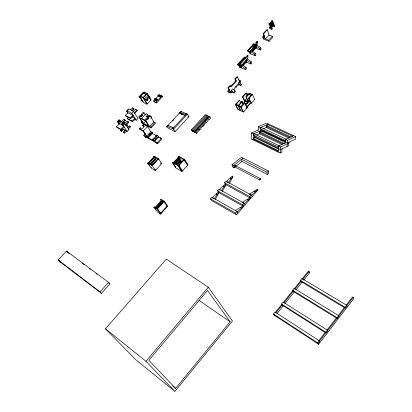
<?xml version="1.0" encoding="UTF-8"?>
<svg xmlns="http://www.w3.org/2000/svg" width="412" height="412" viewBox="0 0 412 412"><rect width="100%" height="100%" fill="white"/><g stroke="black" fill="none" stroke-linecap="round" stroke-linejoin="round"><path stroke-width="0.62" d="M161.35 163.574L160.819 163.847M155.381 170.177L155.381 170.522L151.817 168.477L147.754 163.482L154.273 156.426L155.01 157.049L154.639 156.993M152.172 165.408L155.381 170.522L161.72 163.605L158.563 158.769L154.083 156.261L153.63 156.756L155.849 159.413L151.24 164.414M152.172 165.279L157.951 158.934M258.664 129.883L251.459 132.994L251.15 138.962L280.175 153.053L281.798 152.291L282.055 148.794M253.107 139.91L253.426 133.936L261.738 130.331L285.686 141.62M278.157 151.297L253.148 139.174L253.962 138.818L254.05 137.227L254.863 136.872L278.759 148.377M254.863 136.872L254.925 135.764M258.149 130.238L258.35 126.659L266.564 123.142L295.749 136.619L295.538 139.189L287.365 142.954L285.284 141.97M256.63 135.023L259.467 133.782L259.612 131.253M268.531 124.053L260.322 127.586L260.024 132.819L260.827 132.468L260.92 130.877L261.728 130.532L285.099 141.553M282.879 143.876L259.524 132.782L260.59 132.319L260.678 130.789L285.197 142.372M261.728 130.532L261.79 129.425M263.474 128.698L266.276 127.483L266.435 124.96M289.739 137.371L266.337 126.489L267.388 126.036L267.486 124.506L292.618 136.135M239.985 67.393L245.681 69.762L246.561 68.799L245.923 67.408L241.7 64.483L240.814 65.446L240.752 66.378L241.473 66.909L241.417 67.347L240.181 66.42M278.105 152.049L278.533 145.966L285.763 142.64M280.175 153.053L280.613 146.96L288.905 143.134M285.202 143.072L285.48 139.39L293.668 135.656M287.097 146.451L287.561 140.368L295.749 136.619M245.949 61.949L250.97 63.999L251.85 63.041L251.222 61.64L247.004 58.736L246.124 59.694L246.046 60.631L246.767 61.161L246.706 61.604M288.972 142.212L288.704 145.704L280.423 149.551L278.347 148.552M246.927 59.678L247.004 58.736M250.331 51.371L250.249 52.329L250.965 52.854L250.898 53.303L249.26 52.082L249.451 53.39L255.157 55.656L256.032 54.708L255.414 53.303L251.207 50.424L250.331 51.371L254.539 54.25L255.157 55.656M251.706 50.764L255.512 46.644L255.569 45.701L256.439 44.764L260.642 47.622L261.249 49.033L260.384 49.976L255.347 48.013M256.341 45.727L256.439 44.764M237.698 64.246L237.806 65.194L244.913 57.386L244.393 57L237.698 64.246L238.218 64.638M245.542 58.411L244.749 57.814L237.945 64.978L241.288 67.486L241.344 67.053L240.546 66.456L246.118 60.41M247.591 58.973L248.034 55.733L247.391 55.254L239.619 63.669L239.238 66.862L239.877 67.341L240.732 66.414M239.877 67.341L240.263 64.154L248.034 55.733M244.913 57.386L244.728 57.958L244.409 57.721M255.543 46.448L250.043 52.401L250.836 52.994L250.774 53.436L247.483 50.661L253.833 43.806L254.153 44.038L247.797 50.897L247.483 50.661M247.797 50.897L254.173 43.888L255.754 45.062L254.034 47.092M253.215 47.807L249.378 52.123L252.762 48.462L253.21 45.196L254.003 44.336M250.043 52.401L250.862 51.68M247.442 50.964L253.833 43.806M254.153 48.116L254.642 44.81L253.854 45.665L253.365 48.971L252.731 48.498M256.99 45.042L257.505 41.715L256.867 41.246L256.079 42.096L255.574 45.423L256.207 45.892M256.295 45.335L256.717 42.57L257.505 41.715M256.12 47.643L256.192 47.189L255.476 46.669M231.384 178.782L232.713 176.403L232.198 176.125L230.354 178.231L231.384 178.782L230.195 177.948L226.173 181.61L228.233 182.727L231.225 178.499L230.849 178.417M229.257 183.443L232.95 176.825L232.713 176.403M215.229 199.501L219.035 192.723L217.531 190.761L218.937 189.16L244.167 203.183L245.114 204.872M224.432 186.729L225.776 184.324L225.261 184.04L223.407 186.162L224.432 186.729L223.242 185.884L219.184 189.582L220.209 190.148M222.284 191.42L226.018 184.746L225.776 184.324M216.233 193.877L217.258 194.454L214.183 198.775L212.139 197.616L216.233 193.877L217.423 194.732L218.787 192.306M123.672 129.286L121.581 131.49L120.495 130.542L121.04 129.584M121.581 131.49L121.2 130.928L122.565 128.544M124.522 133.112L123.43 132.159L124.8 129.765L125.516 130.156L124.146 132.551L124.522 133.112L126.618 130.903M221.234 190.72L224.267 186.445L223.891 186.358M273.939 314.809L275.046 315.989L273.455 314.032L275.02 312.08L319.264 340.77L319.697 341.538L318.11 343.603L317.431 343.16L318.543 344.365L353.774 298.607L353.213 297.376L352.528 296.975L346.147 305.251M325.392 332.165L318.8 340.714L319.48 341.157L326.072 332.597L325.392 332.165L325.604 332.556M326.968 330.125L336.609 317.616L337.294 318.038L327.648 330.553M344.607 307.244L338.164 315.602L338.849 316.019L345.292 307.656L344.607 307.244L344.803 307.651M318.543 344.365L317.673 342.836L319.264 340.77M327.437 330.167L327.859 330.944L326.283 332.989L325.861 332.211L327.437 330.167L283.049 302.058L281.504 303.994L282.596 305.179M338.649 315.618L339.05 316.421L337.495 318.435L337.093 317.637L338.649 315.618L294.07 288.307L292.541 290.218L293.622 291.408M346.641 305.256L347.022 306.065L345.488 308.063L345.096 307.254L346.641 305.256L301.929 278.502L300.415 280.397L301.481 281.587M346.832 305.663L353.213 297.376M277.039 313.501L283.41 305.534M285.001 303.546L294.559 291.598M296.151 289.605L302.125 282.138M303.721 280.15L309.695 272.682L309.057 271.446L308.428 271.075L302.145 278.914M275.262 312.471L281.736 304.386L282.833 305.57L325.279 332.602M275.886 312.878L282.364 304.782M293.396 291.006L283.909 302.851L283.286 302.454L292.767 290.62L293.849 291.809L337.016 318.409M301.265 281.18L294.925 289.095L294.297 288.714L300.631 280.804L301.697 281.993L344.447 307.723M309.057 271.446L302.779 279.29L302.995 279.697M175.594 388.362L230.087 321.787L207.53 290.481L148.835 360.273L175.594 388.362L172.607 385.951M174.889 391.4L232.456 321L208.307 287.2L166.293 259.122L105.472 328.797L135.636 359.594L174.889 391.4L145.941 361.278L105.472 328.797M145.941 361.278L208.307 287.2M236.565 214.832L235.592 213.169L237.029 211.495L211.886 197.199L210.47 198.811L211.485 200.474L236.565 214.832L257.778 190.102L257.011 189.386L254.606 191.266L254.451 190.983L249.317 194.191M218.52 192.435L243.693 206.525L242.74 204.841L244.167 203.183M249.837 196.581L251.248 194.938L225.93 181.182L224.535 182.773L225.503 184.463L250.764 198.28L249.837 196.581L224.535 182.773M247.571 199.454L248.652 200.047L250.532 197.858L249.991 197.559L247.571 199.454L247.416 199.171L242.251 202.41M254.606 191.266L255.687 191.848L257.552 189.675M216.403 194.155L218.272 192.018M100.059 291.892L108.547 282.359L66.456 251.073L58.226 259.982L59.884 261.744L60.507 262.145L58.226 259.982L100.059 291.892L101.44 293.385L109.896 283.873L108.547 282.359M166.978 206.185L160.711 213.184L160.242 212.891M160.989 213.581L157.6 208.781L154.294 206.742L153.815 207.272L158.115 212.669L160.515 214.111L167.725 206.057L164.398 201.216L161.077 199.207L160.603 199.738L161.355 200.685M154.953 207.627L161.252 200.629L161.772 200.896L162.148 201.37L155.849 208.374M161.772 200.896L155.473 207.9L155.056 207.684M246.556 107.146L250.738 102.495M245.964 108.48L246.814 107.537L247.298 107.759L243.482 112.007L237.745 109.36L235.334 104.514L239.176 100.286L239.66 100.502L240.716 102.665M247.185 107.12L250.944 102.938M156.91 208.086L162.354 202.024L162.879 202.297M252 94.312L248.544 98.144L250.862 103.031L251.351 103.252L254.786 99.431L252.494 94.528L249.342 93.143L245.887 96.964L248.22 101.846L248.709 102.063L246.376 97.18L245.887 96.964M157.127 208.487L163.451 201.458M157.013 208.827L158.687 206.958M159.526 206.026L162.462 202.761M160.515 214.111L157.121 209.311L164.398 201.216M243.023 103.592L245.521 100.827M182.475 170.877L179.086 165.48L173.014 162.112L172.556 162.616L175.976 168.003L182.022 171.382L187.913 164.852L184.581 159.418L178.489 156.107L178.035 156.606L181.064 161.483M247.298 107.759L244.949 102.887L244.455 102.665L240.608 106.929L242.992 111.781M243.482 112.007L241.097 107.151L244.949 102.887M251.351 103.252L249.033 98.36L252.494 94.528M246.803 98.056L244.805 100.265L245.228 101.151L247.37 102.114L246.948 101.228L247.751 100.343M250.867 102.351L248.709 101.388L248.287 100.502L249.487 99.174M245.161 104.56L248.173 101.228M245.377 105.003L248.292 101.764M245.655 104.777L248.997 101.069M247.123 103.824L247.957 102.902M239.66 100.502L235.824 104.741L238.229 109.582M245.228 101.826L242.879 96.949L246.335 93.138M243.348 103.855L242.297 101.692L241.808 101.47L237.966 105.719L240.361 110.565M242.297 101.692L238.455 105.941L240.85 110.792M246.376 97.18L249.832 93.359M175.77 163.822L180.415 158.718M176.449 164.244L180.24 160.072M176.913 164.501L181.125 159.861M177.175 164.913L180.961 160.742M177.237 165.027L180.997 160.886M179.581 163.137L181.254 161.298M182.022 171.382L178.628 165.984L184.581 159.418M244.743 101.61L242.395 96.732L245.846 92.921L248.488 94.085M178.422 157.147L172.922 163.188L173.648 163.863L173.184 163.605M173.807 162.982L178.89 157.399M174.492 162.936L179.148 157.822M175.043 163.152L179.272 158.507M175.085 163.873L179.735 158.764M231.395 90.28L232.728 88.827L235.02 90.872L235.34 91.531L234.016 92.983L231.843 92.015L231.395 90.28L234.016 92.983M194.114 131.15L208.034 115.937L207.107 115.489L192.764 131.062L193.681 131.531L193.192 130.681L194.114 131.15L194.598 131.995L195.52 132.463L195.036 131.619L208.966 116.385L209.893 116.833L210.594 118.12L209.296 119.537L209.064 119.109L206.268 122.858L206.036 122.431L200.814 128.142L201.056 128.57L199.748 130.001L197.703 128.977M239.46 81.597L240.253 80.737L238.321 79.629M238.424 83.018L239.181 82.194L241.463 84.228L241.648 84.62L240.896 85.444L238.713 84.501L238.424 83.018L240.896 85.444M237.333 85.104L238.059 85.217L238.78 84.424M239.439 82.807L240.618 81.514L240.253 80.737M194.598 131.995L208.503 116.792L208.034 115.937M240.232 82.843L237.456 77.013L236.859 76.756L234.881 78.913L235.473 79.171L236.39 81.076L231.096 86.85L230.581 85.804L229.989 85.541L227.996 87.72L230.437 92.643L231.029 92.906L232.213 91.608M233.795 89.878L234.984 88.58L234.649 87.89L235.963 86.453L236.297 87.143L236.745 86.654L236.411 85.964L237.724 84.527L238.059 85.217M199.748 130.001L199.506 129.579L196.684 133.354L195.958 132.087L209.893 116.833M233.692 92.324L235.02 90.872M240.706 85.052L241.463 84.228M245.681 69.762L245.037 68.371L245.923 67.408M250.97 63.999L250.342 62.598L251.222 61.64M235.473 79.171L237.456 77.013M231.029 92.906L228.588 87.977L230.581 85.804M230.504 86.587L235.798 80.824L234.881 78.913M196.684 133.354L192.09 131.021L191.359 129.754L205.264 114.593L206.185 115.041L206.654 115.901M227.754 91.16L229.68 92.288L230.061 93.055L228.31 92.273L227.754 91.16L229.489 89.265M192.764 131.062L192.275 130.218L206.185 115.041M242.019 65.019L246.304 60.368M150.478 164.424L155.509 158.965M151.647 163.368L153.382 161.489M243.059 65.189L246.917 61.002M243.003 65.626L246.855 61.44M152.244 165.171L156.57 160.474M254.539 54.25L255.414 53.303M260.384 49.976L259.776 48.565L260.642 47.622M272.265 36.235L272.708 37.317L269.046 41.303L268.598 40.221L272.265 36.235L268.887 34.984M271.153 27.053L273.151 25.209M271.565 26.754L272.821 25.364L271.766 26.821M271.395 27.141L273.305 25.075L272.883 24.921M175.115 131.665L173.601 129.157L173.591 127.751L168.379 125.567A3.62 1.02 42.8 0 0 167.416 125.557L166.546 126.494L167.2 127.56L175.115 131.665L188.974 116.678L187.522 114.129L181.357 111.626A3.595 1.092 42.9 0 0 180.368 111.652L179.508 112.569L180.137 113.65M271.868 26.95L273.305 25.075M269.046 41.303L263.659 39.269L262.707 37.003L263.932 35.679M254.065 46.891L255.754 45.062M268.598 40.221L265.41 39.022L269.072 35.051L267.342 29.819L266.847 29.638L263.155 33.624L264.437 38.584L263.639 38.28L263.175 37.178L264.396 35.854M241.365 60.976L242.622 59.622M238.584 64.612L241.726 61.208M243.441 59.354L244.857 57.824L244.537 57.587M147.754 163.482L148.562 164.033L147.702 163.167L148.16 162.673L152.177 164.965M153.846 157.039L154.299 156.545L154.938 157.127M263.639 38.28L264.452 37.399M269.355 27.666L269.731 28.593L271.879 29.376L272.44 28.773L270.303 23.484L269.427 23.17L268.866 23.772L270.638 28.134L269.355 27.666L269.912 27.063L270.802 27.578M272.193 25.93L274.346 26.708L274.804 26.208L272.687 20.909L271.812 20.6L271.348 21.1L273.104 25.467L271.822 25.003M148.145 163.667L154.17 157.137M152.445 159.228L154.181 157.343M252.53 51.16L256.336 47.035M154.515 157.585L149.02 163.538L148.16 162.673M252.463 51.608L256.269 47.483M150.004 164.331L155.638 158.218M145.338 133.648L143.721 135.373L144.252 136.192L157.796 143.541L161.875 139.143L161.355 138.319L158.378 136.722L158.749 137.196M166.546 126.494A3.626 1.015 42.8 0 1 167.504 126.505L172.128 128.395L173.004 127.447M179.508 112.569A3.6 1.087 42.9 0 1 180.497 112.548L185.173 114.33L186.039 113.398M269.752 23.592L271.76 21.748M173.591 127.751L185.766 114.618L187.522 114.129L173.601 129.157L172.128 128.395M271.493 21.46L271.915 21.609L269.994 23.68L269.577 23.53M271.879 29.376L269.742 24.087L270.303 23.484M274.346 26.708L272.224 21.409L272.687 20.909M270.087 23.906L271.915 21.609M270.004 24.215L272.013 22.372M270.246 24.303L272.167 22.233L271.745 22.083M270.339 24.529L272.167 22.233M270.663 24.483L272.198 22.83L270.37 25.122L270.617 25.209L272.533 23.144L272.018 22.768M272.44 22.918L270.617 25.209M270.942 25.173L272.564 23.747M270.802 25.678L272.718 23.608L272.296 23.458M265.41 39.022L263.654 33.81L267.342 29.819M270.895 25.899L272.718 23.608M271.081 25.838L271.843 25.014L271.168 26.059M271.317 26.1L272.754 24.226L270.231 27.367M271.374 26.131L273.002 24.313L272.579 24.159M271.178 26.6L273.002 24.313M271.477 26.528L272.62 25.292L272.909 25.585M167.56 125.794L179.647 112.811L185.101 115.509M167.504 126.505L168.379 125.567M172.561 121.113L173.854 119.722M180.497 112.548L181.357 111.626M157.559 137.603L154.299 141.105L154.675 141.579L153.892 140.889M157.796 143.541L157.271 142.717L161.355 138.319M152.697 139.271L154.026 137.85A1.128 0.772 -61.7 0 0 155.077 137.598A1.128 0.772 -61.7 0 0 155.463 136.31L156.787 134.889L157.657 135.352L158.599 136.846L154.521 141.228L153.568 139.74L152.697 139.271L153.655 140.76M153.568 139.74L154.897 138.319A1.128 0.772 -61.7 0 0 155.942 138.061A1.128 0.772 -61.7 0 0 156.333 136.774L157.657 135.352M150.849 131.722L147.542 126.541L143.397 124.347L142.511 125.284L143.361 125.737A1.777 1.19 -32.3 0 1 143.479 127.653A1.777 1.19 -32.3 0 1 141.033 128.204L140.183 127.746L139.292 128.688L143.433 130.913L146.775 136.068L150.849 131.722L152.136 132.407L152.646 133.21L148.578 137.562L147.29 136.866L147.733 137.551M150.818 133.818A1.215 0.839 -61.7 0 1 150.365 134.997A1.215 0.839 -61.7 0 1 149.386 135.347L148.742 135.002L150.174 133.473L150.818 133.818L152.136 132.407M146.775 136.068L148.062 136.763L149.386 135.347M141.239 122.137L150.591 127.076L154.933 122.452L155.453 123.281L151.116 127.9L141.769 122.961L141.239 122.137L142.104 121.226M150.802 118.229L151.673 117.302L151.147 116.462L149.268 115.484L147.187 117.683L148.372 118.651L147.275 119.81L146.095 118.841L144.885 120.119L148.66 126.057M146.548 117.219L148.176 115.499L147.65 114.66L146.023 116.385L147.815 117.317L149.448 115.587M147.522 118.208L146.425 119.367L146.095 118.841M147.65 114.66L145.966 113.789L141.615 118.383L145.735 120.567L146.945 119.284M147.187 117.683L148.042 118.126L150.123 115.921L153.846 121.885L149.505 126.505L145.735 120.567M145.668 121.046L143.505 123.337L139.714 117.415L138.875 116.972L140.08 115.705L141.249 116.668L142.341 115.52L141.172 114.557L143.242 112.378L144.082 112.811L145.446 114.974M155.113 99.647L156.014 98.7L156.694 99.179L155.787 100.131L154.186 99.189L155.092 98.241L156.014 98.7M158.795 95.775L159.413 95.12L160.088 95.599L159.47 96.248L157.868 95.321L158.486 94.672L159.413 95.12M155.242 99.859L156.143 98.906M158.919 95.981L159.537 95.332M134.75 119.423L136.305 120.247L138.025 118.435L133.488 111.384L128.595 108.84L126.855 110.648L127.535 111.693L126.69 111.25L128.426 109.443M155.787 100.131L156.565 98.968L157.487 99.421L157.93 100.157L160.706 97.227L160.268 96.49L159.346 96.042L159.964 95.388L160.891 95.841L161.324 96.573L161.942 95.924L162.441 96.763L156.529 103L154.139 101.81L153.63 100.976L154.629 99.925L157.029 101.11L156.024 102.166L153.63 100.976M140.08 115.705L140.415 116.23L141.501 115.082L142.341 115.52M128.297 129.131L130.393 126.922L129.306 125.974L127.195 127.246L127.911 127.632L130.022 126.36M139.714 117.415L140.919 116.143M142.011 114.994L144.082 112.811M123.059 129.167L127.2 131.438L128.941 129.6L124.285 122.616L123.358 122.117L122.776 122.73L123.904 123.543L123.291 124.182L122.163 123.373L121.597 123.966L122.431 125.202M155.664 99.92L156.586 100.374L157.487 99.421M160.268 96.49L160.891 95.841M130.676 118.733L133.282 115.999L132.813 115.272L127.905 112.697L125.305 115.412L125.778 116.138L130.676 118.733L130.202 118.007L125.305 115.412M119.475 123.677L116.498 126.783L120.974 129.244L123.955 126.113M125.233 124.774L128.214 121.643L128.688 122.369L125.712 125.495M116.498 126.783L116.987 127.504L121.458 129.96L124.012 127.282M146.945 104.215L151.173 99.776L147.398 93.586L144.102 91.964L139.838 96.408L143.67 102.567L146.945 104.215L143.129 98.051L139.838 96.408M126.602 126.206L127.442 125.325L126.36 124.383M127.272 118.399L132.159 120.999L134.755 118.27L135.224 118.991L132.628 121.72L127.741 119.114L127.272 118.399L128.565 117.044M155.927 98.556L158.306 96.053L160.706 97.227M158.924 95.404L159.542 94.755L161.942 95.924M133.962 108.948L132.237 110.751L131.969 110.339L133.699 108.531L133.962 108.948L132.504 107.913L130.573 109.927M144.658 98.777L147.537 95.769L149.71 96.841L150.159 97.577L149.494 98.272L148.562 97.814L148.114 97.078L146.729 98.53L147.661 98.993L148.114 99.725L147.285 100.595L145.112 99.513L144.658 98.777L146.832 99.859L147.285 100.595M123.044 121.808L124.898 119.866L125.377 120.587L123.523 122.529L123.044 121.808L125.186 122.967L127.04 121.015L128.214 121.643M131.969 110.339L133.606 111.189L135.337 109.381L136.913 110.195L137.181 110.612L134.477 113.444M126.855 110.648L131.742 113.207L133.488 111.384M122.369 123.682L122.982 123.044M121.597 123.966L122.519 124.465L123.085 123.873L123.291 124.182M122.776 122.73L123.698 123.229L124.285 122.616M147.182 99.261L148.562 97.814M134.209 113.032L136.913 110.195M146.832 99.859L147.661 98.993M148.114 97.078L149.046 97.536L149.71 96.841M130.202 118.007L132.813 115.272M125.114 123.858L123.353 125.706L118.156 122.879M141.017 98.308L139.385 97.49L138.993 96.861L143.242 92.432L143.628 93.066M140.677 96.166L144.087 92.612L145.663 95.187M117.317 121.643L117.884 121.056L119.006 121.859L119.614 121.221L118.491 120.417L119.078 119.81L119.99 120.304L120.824 121.54L119.068 123.373L118.234 122.137L117.317 121.643L119.212 124.439M117.884 121.056L118.09 121.365L118.702 120.726L119.614 121.221M118.234 122.137L118.795 121.55M119.408 120.912L119.99 120.304M143.144 97.397L146.559 93.828M142.964 101.434L141.337 100.616L140.945 99.992L141.79 99.107M143.129 98.051L147.398 93.586M120.747 122.343L123.718 119.238L124.898 119.866M255.687 191.848L255.533 191.565L251.48 195.365L249.857 194.485M248.652 200.047L248.498 199.768L244.404 203.605L242.786 202.709M235.123 210.692L240.325 207.432L240.484 207.71L242.92 205.804L243.456 206.103L241.561 208.312L241.401 208.034L237.271 211.917L236.194 211.305M267.316 174.441L268.809 173.236L268.449 171.006L241.54 157.296L232.038 164.671L232.476 166.87L234.011 167.674L241.993 161.447L241.592 159.243L266.955 172.211L267.316 174.441L242.004 161.442M266.955 172.211L268.449 171.006M234.011 167.674L233.578 165.475L243.085 158.084M147.156 126.824L147.542 126.541L143.052 131.181L139.771 129.419L139.292 128.688M126.015 125.397L127.071 124.769M187.805 117.003L188.974 116.678M158.11 158.893L158.563 158.769L152.167 165.722L147.702 163.167M161.35 163.703L161.72 163.605L160.695 163.034M216.882 194.361L217.423 194.732M271.348 21.1L272.224 21.409M271.585 21.681L272.008 21.836M271.838 22.31L272.255 22.459M272.111 22.99L272.533 23.144M272.389 23.68L272.806 23.834M272.667 24.385L273.089 24.535M272.976 25.147L273.393 25.297M268.866 23.772L269.742 24.087M263.155 33.624L263.654 33.81M262.707 37.003L263.175 37.178M235.798 80.824L236.39 81.076M236.153 86.396L236.745 86.654M235.71 86.886L236.297 87.143M251.562 94.796L249.394 93.843L250.676 96.562M248.05 94.569L245.897 93.622L246.932 95.795M254.297 99.215L254.786 99.431M227.996 87.72L228.588 87.977M248.544 98.144L249.033 98.36M242.395 96.732L242.879 96.949M248.287 100.502L250.445 101.465M244.805 100.265L246.948 101.228M155.01 157.049L154.083 156.261M155.849 159.413L155.556 159.279L156.575 160.618M236.261 104.251L238.409 105.23M238.898 105.451L241.051 106.435M235.334 104.514L241.097 107.151M267.388 126.036L291.33 137.15M148.268 163.899L148.562 164.033M266.276 127.483L289.09 138.118M149.654 165.686L149.947 165.82M151.029 167.463L151.322 167.596M260.832 127.365L285.985 139.158M258.35 126.659L260.322 127.586M285.48 139.39L287.561 140.368M260.26 128.724L285.392 140.549M260.59 132.319L284.512 143.659M259.467 133.782L282.235 144.617M253.936 133.715L279.042 145.73M251.459 132.994L253.426 133.936M278.533 145.966L280.613 146.96M253.365 135.074L278.45 147.125M254.05 137.227L278.517 149.026M253.962 138.818L278.404 150.643M206.407 118.131L207.566 118.697M161.478 96.295L162.441 96.763M156.972 99.683L157.93 100.157M185.173 114.33L185.766 114.618M179.895 113.233L183.165 114.85M140.265 95.965L143.556 97.603L147.367 103.773L146.955 103.567M138.993 96.861L140.626 97.68M140.945 99.992L142.578 100.811M191.359 129.754L192.275 130.218M195.036 131.619L195.958 132.087M161.628 201.102L162.148 201.37M132.504 107.913L133.699 108.531M137.181 110.612L135.337 109.381M153.279 121.591L154.933 122.452M235.067 165.428L260.405 178.643M140.415 116.23L141.249 116.668M232.038 164.671L233.578 165.475M234.49 166.757L259.807 180.003M146.281 121.38L142.145 119.217L141.615 118.383M132.036 116.838L134.755 118.27M144.154 126.644A1.772 1.19 -32.3 0 0 143.834 126.469L142.511 125.284M151.786 132.752L152.646 133.21M151.734 133.174L156.828 135.898M232.95 176.825L232.198 176.125M257.778 190.102L257.011 189.386M160.484 138.211L159.985 137.943L160.237 138.267M155.463 136.31L156.333 136.774M124.197 119.959L125.377 120.587M127.911 121.947L128.688 122.369M255.533 191.565L254.451 190.983L254.704 191.24M154.026 137.85L154.897 138.319M119.907 121.051L123.028 122.735M126.731 124.944L127.442 125.325M130.393 126.922L129.306 125.974M122.163 123.373L123.085 123.873M118.09 121.365L119.006 121.859M143.721 135.373L157.271 142.717M178.035 156.606L184.123 159.923L187.465 165.351M187.913 164.852L186.445 162.967M248.498 199.768L247.416 199.171L247.669 199.434M120.495 130.542L121.2 130.928M123.43 132.159L124.146 132.551M172.556 162.616L178.628 165.984M173.776 164.543L174.503 165.217L174.039 164.96M174.765 166.098L175.491 166.767L175.028 166.51M217.531 190.761L242.74 204.841M153.63 156.756L157.662 159.011M241.401 208.034L240.325 207.432L240.577 207.694M210.47 198.811L235.592 213.169M309.695 272.682L309.062 272.311L308.428 271.075M300.415 280.397L345.096 307.254M160.603 199.738L163.925 201.746L167.251 206.582M292.541 290.218L337.093 317.637M153.815 207.272L157.121 209.311M281.504 303.994L325.861 332.211M273.455 314.032L317.673 342.836M274.804 315.602L317.647 343.541M255.569 45.701L259.776 48.565M246.124 59.694L250.342 62.598M199.011 300.363L230.087 321.787M240.814 65.446L245.037 68.371M256.079 42.096L256.717 42.57M253.787 44.11L254.74 44.81M253.21 45.196L253.854 45.665M247.818 50.753L249.404 51.933M68.356 252.973L69.386 253.735M82.204 263.273L84.254 264.798M89.383 268.614L90.408 269.376M96.053 273.573L97.078 274.335M108.871 283.111L109.896 283.873M239.619 63.669L240.263 64.154M238.311 64.782L239.506 65.678M59.642 261.486L101.44 293.385M68.031 252.494L66.456 251.073L67.151 251.83M67.846 252.592L68.083 252.85M147.517 137.433L147.893 137.902L147.115 137.217M145.524 136.882L145.266 136.563L145.879 137.078M156.163 142.655L155.906 142.331L156.524 142.851M161.731 201.159L162.462 202.081M120.974 129.244L121.458 129.96M118.491 120.417L118.702 120.726M122.519 124.465L127.2 131.438M119.078 119.81L119.629 120.634M123.698 123.229L123.904 123.543M126.69 111.25L127.993 113.243M132.159 120.999L132.628 121.72M160.886 163.173L161.071 163.456M143.052 131.181L146.878 137.088M140.183 127.746L140.657 128.477M146.054 137.17L146.322 137.582L145.312 136.769M148.062 136.763L148.578 137.562M131.742 113.207L136.305 120.247M138.875 116.972L142.67 122.894M143.397 124.347L143.865 125.078M143.361 125.737L143.834 126.469M133.606 111.189L133.874 111.606M156.709 142.949L156.972 143.361L155.947 142.537M175.564 166.865L175.826 167.277M141.172 114.557L141.501 115.082M150.591 127.076L151.116 127.9M181.553 171.119L178.154 165.722L184.107 159.161L185.776 161.88M148.042 118.126L148.372 118.651M149.268 115.484L149.947 116.565M179.313 156.936L179.575 157.358M144.622 93.951L143.675 92.406L146.971 94.029L148.547 96.609M149.046 97.536L150.751 100.219M156.024 102.166L156.529 103M154.186 99.189L154.629 99.925M156.586 100.374L157.029 101.11M157.868 95.321L158.306 96.053M180.662 113.614L180.909 114.036M237.029 211.495L237.997 213.169M223.242 185.884L223.407 186.162M181.543 114.047L181.79 114.469M242.92 205.804L243.157 206.221M230.195 177.948L230.354 178.231M202.776 126L203.013 126.422L204.316 124.996L204.079 124.568M249.991 197.559L250.223 197.987M251.248 194.938L252.17 196.637M336.609 317.616L336.815 318.012M241.808 101.47L243.121 104.174M244.455 102.665L246.026 105.915M269.427 23.17L269.664 23.752M150.174 133.473A1.215 0.839 -61.7 0 1 149.721 134.652A1.215 0.839 -61.7 0 1 148.742 135.002M253.751 134.971A0.742 0.443 -64.3 0 1 253.143 134.729A0.742 0.443 -64.3 0 1 253.643 133.761A0.742 0.443 -64.3 0 1 254.163 134.173M278.697 147.094A0.757 0.438 -64.2 0 1 278.234 146.718A0.757 0.438 -64.2 0 1 278.703 145.807A0.757 0.438 -64.2 0 1 279.254 146.028M234.876 166.649A0.726 0.438 -62.4 0 1 234.263 166.422A0.726 0.438 -62.4 0 1 234.768 165.475A0.726 0.438 -62.4 0 1 235.288 165.871M285.768 140.44A0.757 0.433 -64.6 0 1 285.186 140.25A0.757 0.433 -64.6 0 1 285.604 139.266A0.757 0.433 -64.6 0 1 286.186 139.457M261.002 127.529A0.736 0.438 -64.7 0 1 261.023 128.003M260.379 128.735A0.736 0.438 -64.7 0 1 260.127 127.905A0.736 0.438 -64.7 0 1 260.93 127.426M157.956 158.8L158.11 159.022L157.956 158.8M155.545 170.002L155.221 170.218L155.545 170.002M152.013 165.32L152.337 165.233L152.013 165.32M260.193 179.889A0.747 0.433 -62.4 0 0 260.502 178.695A0.747 0.433 -62.4 0 0 259.627 179.385A0.747 0.433 -62.4 0 0 260.193 179.889"/></g></svg>
